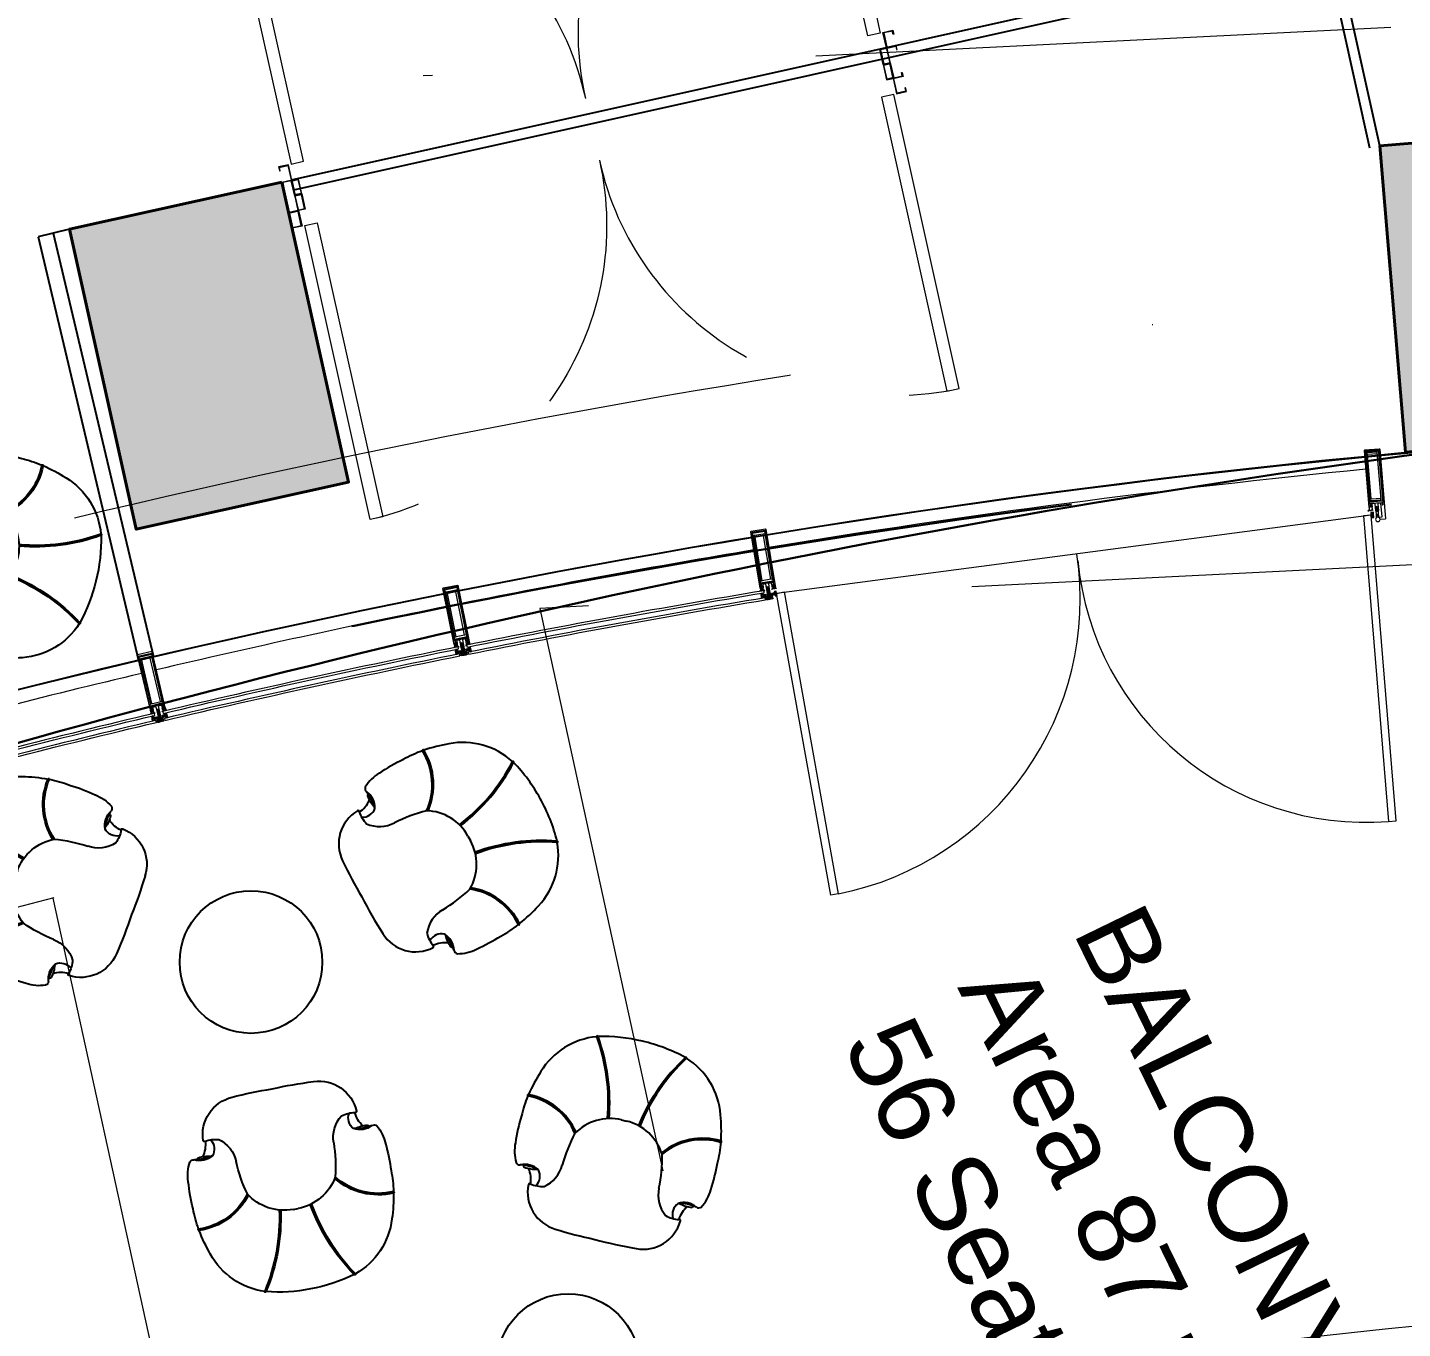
# Model space of a CAD drawing. Header units: millimetres. Extents: x 32582 to 41721, y -247935 to -234947.
# Drawn here: x 38858 to 39395, y -245826 to -245318 of the extents above; entities that cross this region are included whole.
import ezdxf

# ---------------------------------------------------------------- set-up
doc = ezdxf.new("R2010")
doc.units = ezdxf.units.MM
doc.header["$LTSCALE"] = 300
doc.header["$MEASUREMENT"] = 0
for name, pattern in [('DGN Style 2', [4.165224, 2.499135, -1.66609]), ('DGN Style 4', [1.902655, 0.950733, -0.475367, 0.001188, -0.475367]), ('TDME_FASHION_L3$0$DGN Style 2', [4.165224, 2.499135, -1.66609])]:
    doc.linetypes.add(name, pattern=pattern)
for name, color, linetype in [('1', 1, 'Continuous'), ('I-FUR-LOOSE', 2, 'Continuous'), ('I-FURNITURE', 2, 'Continuous'), ('ID-facade', 1, 'Continuous')]:
    doc.layers.add(name, color=color, linetype=linetype)
for name, color, linetype, lineweight in [('A-_ANOTREV3_--', 2, 'Continuous', 30), ('A-_FNSH----_H-', 8, 'Continuous', 0), ('G-GRID_A', 1, 'DGN Style 4', 0), ('MINORTEXT', 1, 'Continuous', 13), ('STRUCTURES', 3, 'DGN Style 2', 0), ('TDME_FASHION_L3$0$A-_DOOR----_E-', 1, 'Continuous', 13), ('TDME_FASHION_L3$0$A-_WALL----_E-', 1, 'Continuous', 30), ('TDME_Fave_Bldg_Envlp_Zone C_L3$0$A-_CLAD----_E-', 1, 'Continuous', 13), ('TDME_Fave_Bldg_Envlp_Zone C_L3$0$A-_CURTAINWALL', 1, 'Continuous', 18), ('TDME_Fave_Bldg_Envlp_Zone C_L3$0$A-_MULLION', 2, 'Continuous', 18), ('TDME_Fave_column_L3$0$A-_CONC----_E-', 3, 'Continuous', 40), ('TDME_Fave_column_L3$0$A-_SLABEDGE_E-', 2, 'Continuous', 13)]:
    doc.layers.add(name, color=color, linetype=linetype, lineweight=lineweight)
doc.layers.add('LEASE LINE', color=7, linetype='DGN Style 4', lineweight=30, true_color=0xf60929)
doc.styles.add('MINORTEXT', font='arial.ttf', dxfattribs={"height": 0.36})
pattern_1 = [(53.5583798532953, (-7346165.434784, -283285292.375552), (-0.01005578150568927, 0.00742504264700464), [])]

# ---------------------------------------------------------------- blocks, each defined once
blk = doc.blocks.new('TDME_Fave_Bldg_Envlp_Zone C_L3$0$A-End_Mullion')
at = {"layer": 'TDME_Fave_Bldg_Envlp_Zone C_L3$0$A-_MULLION'}
for p, q in [((-32180.4, -243410.6), (-32179.9, -243410.1)), ((-32180.4, -243464.4), (-32180.4, -243410.6)), ((-32179.9, -243410.1), (-32169.3, -243410.1)), ((-32169.3, -243410.1), (-32168.1, -243410.7)), ((-32168.1, -243410.7), (-32167.8, -243411.6)), ((-32167.8, -243411.6), (-32167.8, -243438.6)), ((-32171.6, -243472.4), (-32192.8, -243472.4)), ((-32166.4, -243464.4), (-32180.4, -243464.4))]:
    blk.add_line(p, q, dxfattribs=at)
for points in [[(-32142.5, -243421.7), (-32143.7, -243421.7), (-32143.7, -243419), (-32139.3, -243419), (-32139, -243418.8), (-32138.8, -243419), (-32134.3, -243419), (-32134.3, -243421.7), (-32135.5, -243421.7), (-32135.5, -243422.3), (-32134.7, -243423.2), (-32132.8, -243423.1), (-32132.8, -243199.6), (-32133.4, -243198.5), (-32134.3, -243198.1), (-32191.3, -243198.1), (-32192.5, -243198.7), (-32192.8, -243199.6), (-32192.8, -243472.3)], [(-32189.7, -243203.5), (-32135.9, -243203.5), (-32135.9, -243407.8), (-32137.1, -243408.2)], [(-32189.7, -243407.8), (-32189.7, -243203.5)], [(-32188, -243416.1), (-32188, -243409.3), (-32188.5, -243408.2), (-32189.5, -243407.8), (-32189.7, -243407.8)], [(-32187.1, -243417.4), (-32188, -243416.1)], [(-32186.1, -243417.4), (-32187.1, -243417.4)], [(-32185.2, -243409.3), (-32185.2, -243416.1), (-32186.1, -243417.4)], [(-32184.8, -243408.3), (-32185.2, -243409.3)], [(-32183.7, -243407.8), (-32184.8, -243408.3)], [(-32137.1, -243408.2), (-32137.6, -243409.3), (-32137.6, -243416.1), (-32138.5, -243417.4), (-32139.5, -243417.4), (-32140.4, -243416.1), (-32140.4, -243409.3), (-32140.9, -243408.2), (-32141.9, -243407.8), (-32183.7, -243407.8)], [(-32167.8, -243439.1), (-32166, -243439.1), (-32165, -243438.5), (-32164.7, -243437.2), (-32164.8, -243435.4), (-32164.9, -243433.7), (-32164.9, -243433), (-32165.2, -243432.6), (-32164.8, -243432.3), (-32164.8, -243432), (-32164.7, -243430.1), (-32164.7, -243429.6), (-32164.5, -243429.1), (-32163.7, -243427.6), (-32162.8, -243427.1), (-32161.9, -243427.6), (-32161.1, -243429.1), (-32160.9, -243429.6), (-32160.9, -243430.1), (-32160.8, -243432), (-32160.8, -243432.3), (-32160.5, -243432.6), (-32160.8, -243433), (-32160.7, -243433.7), (-32160.8, -243435.4), (-32160.9, -243437.2), (-32160.5, -243438.6), (-32159.6, -243439.1), (-32157.8, -243439.1), (-32157.8, -243453.3), (-32158, -243454.1), (-32159.1, -243456.5), (-32159.1, -243456.8), (-32158.8, -243456.9), (-32158.1, -243456.8), (-32157.9, -243456.9), (-32157.8, -243457.4), (-32157.8, -243462.8), (-32158.8, -243463.8), (-32159.9, -243463.5), (-32160.2, -243462.4), (-32159.4, -243462.4), (-32159.1, -243462.1), (-32159.1, -243459.2), (-32159.4, -243458.5), (-32162.5, -243455.4), (-32162.8, -243455.3), (-32163.2, -243455.4), (-32166.2, -243458.5), (-32166.5, -243459.2), (-32166.5, -243462.1), (-32166.2, -243462.4), (-32165.5, -243462.4), (-32165.7, -243463.5), (-32166.5, -243463.8), (-32167.5, -243463.5), (-32167.8, -243462.8), (-32167.8, -243457.1), (-32167.5, -243456.8), (-32166.8, -243456.9), (-32166.6, -243456.8), (-32166.5, -243456.5), (-32167.6, -243454.1), (-32167.8, -243453.3), (-32167.8, -243439.1)], [(-32165.3, -243424.6), (-32164.8, -243424.3)], [(-32164.8, -243426.1), (-32164.8, -243424.9), (-32165.3, -243424.6)], [(-32165.3, -243426.4), (-32164.8, -243426.1)], [(-32164.8, -243426.7), (-32165.3, -243426.4)], [(-32165.3, -243428.2), (-32164.8, -243427.9)], [(-32164.8, -243429.7), (-32164.8, -243428.5), (-32165.3, -243428.2)], [(-32165.3, -243430), (-32164.8, -243429.7)], [(-32164.8, -243431.5), (-32164.8, -243430.3), (-32165.3, -243430)], [(-32165.3, -243431.8), (-32164.8, -243431.5)], [(-32164.8, -243433.3), (-32164.8, -243432.1), (-32165.3, -243431.8)], [(-32165.3, -243433.6), (-32164.8, -243433.3)], [(-32164.8, -243435.1), (-32164.8, -243433.9), (-32165.3, -243433.6)], [(-32165.3, -243435.4), (-32164.8, -243435.1)], [(-32164.8, -243436.9), (-32164.8, -243435.7), (-32165.3, -243435.4)], [(-32164.8, -243424.3), (-32164.8, -243423.3), (-32163.7, -243421.4), (-32162.8, -243420.8), (-32161.9, -243421.4), (-32160.8, -243423.3), (-32160.8, -243425.2), (-32160.3, -243425.5), (-32160.8, -243425.8), (-32160.8, -243427), (-32160.3, -243427.3)], [(-32164.8, -243427.9), (-32164.8, -243426.7)], [(-32161.5, -243437.2), (-32161.4, -243435.4), (-32161.3, -243433.6), (-32161.4, -243431.8), (-32161.5, -243430.5), (-32161.7, -243429.8), (-32162.4, -243428.6), (-32162.8, -243428.3), (-32163.2, -243428.6), (-32163.9, -243429.8), (-32164.1, -243430.5), (-32164.2, -243431.8), (-32164.3, -243433.6), (-32164.2, -243435.4), (-32164.1, -243437.2), (-32164, -243438.1), (-32162.8, -243439.1), (-32161.6, -243438.1), (-32161.5, -243437.2)], [(-32160.3, -243427.3), (-32160.8, -243427.6), (-32160.8, -243428.8), (-32160.3, -243429.1), (-32160.8, -243429.4), (-32160.8, -243430.6), (-32160.3, -243430.9), (-32160.8, -243431.2), (-32160.8, -243432.4), (-32160.3, -243432.7), (-32160.8, -243433), (-32160.8, -243434.2), (-32160.3, -243434.5), (-32160.8, -243434.8), (-32160.8, -243436), (-32160.3, -243436.3), (-32160.8, -243436.6), (-32160.8, -243437.8), (-32160.3, -243438.1), (-32159.1, -243439.1), (-32158.3, -243439.1)], [(-32157.8, -243411.6), (-32157.2, -243410.5), (-32156.3, -243410.1), (-32145.7, -243410.1), (-32145.2, -243410.6), (-32145.2, -243422.7)], [(-32157.8, -243438.6), (-32157.8, -243411.6)], [(-32134.9, -243423.1), (-32132.9, -243423.1), (-32132.9, -243432.4), (-32132.6, -243433.4), (-32131.8, -243434.2), (-32131.1, -243434.5), (-32130.2, -243434.8), (-32129.4, -243435.1), (-32128.5, -243435.3), (-32127.6, -243435.4), (-32127.4, -243435.7), (-32127.7, -243436), (-32128.7, -243436), (-32129.6, -243435.9), (-32130.5, -243435.8), (-32131.5, -243435.6), (-32132.4, -243435.3), (-32133.2, -243435), (-32134.1, -243434.6), (-32134.9, -243434.1), (-32135.5, -243434), (-32136.3, -243434.3), (-32136.9, -243435), (-32138.4, -243435.9), (-32138.9, -243436), (-32140.2, -243435.8), (-32141.3, -243435), (-32141.6, -243434.7), (-32142.3, -243433.1), (-32143, -243432.8), (-32143.7, -243433.1), (-32146.3, -243435.9), (-32146.7, -243435.9), (-32146.8, -243435.6), (-32145.8, -243433.8), (-32145.6, -243433.3), (-32145.4, -243432.8), (-32145.3, -243432.3), (-32145.3, -243431.8), (-32145.3, -243423.1), (-32143.3, -243423.1), (-32142.8, -243423.3), (-32142.5, -243423.2), (-32142.4, -243423), (-32142.4, -243421.4), (-32142.9, -243421.1), (-32143, -243420.9), (-32142.9, -243420.6), (-32141.6, -243419.5), (-32141.2, -243419.4), (-32140.1, -243420), (-32138.1, -243420), (-32137.1, -243419.4), (-32136.5, -243419.6), (-32135.3, -243420.6), (-32135.2, -243420.9), (-32135.3, -243421.1), (-32135.8, -243421.4), (-32135.8, -243423), (-32135.7, -243423.2), (-32135.5, -243423.3), (-32134.9, -243423.1)], [(-32145.2, -243422.7), (-32144.7, -243423.2), (-32143.4, -243423.2), (-32142.5, -243422.3)], [(-32142.5, -243422.3), (-32142.5, -243421.7)], [(-32167.8, -243438.6), (-32167.3, -243439.1), (-32166.3, -243439.1), (-32165.3, -243438.1), (-32165.3, -243437.2)], [(-32159.3, -243441.1), (-32159.8, -243440.6), (-32160.9, -243440.6), (-32161.4, -243440.5), (-32162.3, -243440), (-32162.8, -243439.8), (-32163.3, -243440), (-32164.2, -243440.5), (-32164.7, -243440.6), (-32165.8, -243440.6), (-32166.3, -243441.1), (-32166.3, -243452), (-32165.4, -243452.6), (-32165.4, -243454.3), (-32165.1, -243454.8), (-32164.6, -243454.7), (-32163.9, -243454), (-32162.6, -243453.6), (-32161.7, -243454), (-32161.1, -243454.7), (-32160.5, -243454.8), (-32160.2, -243454.3), (-32160.2, -243452.6), (-32159.3, -243452), (-32159.3, -243441.1)], [(-32165.3, -243437.2), (-32164.8, -243436.9)], [(-32158.3, -243439.1), (-32157.8, -243438.6)], [(-32138.6, -243446.7), (-32137.9, -243446.7)], [(-32138.6, -243446.7), (-32138.6, -243447.5)], [(-32138.6, -243447.5), (-32137.9, -243447.5)], [(-32138.6, -243459.7), (-32137.9, -243459.7)], [(-32138.6, -243459.7), (-32138.6, -243460.5)], [(-32138.6, -243460.5), (-32137.9, -243460.5)]]:
    blk.add_lwpolyline(points, dxfattribs=at)
for points in [[(-32182.2, -243396.8), (-32182.2, -243210.6, -0.414214), (-32181.2, -243209.6), (-32138.4, -243209.6), (-32138.4, -243204.6), (-32181.2, -243204.6, 0.414214), (-32187.2, -243210.6), (-32187.2, -243396.8, 0.414214), (-32181.2, -243402.8), (-32138.4, -243402.8), (-32138.4, -243397.8), (-32181.2, -243397.8, -0.414214)], [(-32181.2, -243210.6), (-32144.4, -243210.6, -0.414214), (-32138.4, -243216.6), (-32138.4, -243390.8, -0.414214), (-32144.4, -243396.8), (-32181.2, -243396.8), (-32181.2, -243391.8), (-32144.4, -243391.8, 0.414214), (-32143.4, -243390.8), (-32143.4, -243216.6, 0.414214), (-32144.4, -243215.6), (-32181.2, -243215.6)], [(-32148.4, -243443.6), (-32137.9, -243443.6), (-32137.9, -243463.6), (-32148.4, -243463.6, 0.05)]]:
    blk.add_lwpolyline(points, format="xyb", close=True, dxfattribs=at)
blk.add_lwpolyline([(-32137.9, -243463.1, -0.414214), (-32138.1, -243463.3), (-32142.8, -243463.3, -0.362233), (-32143, -243463.2, 0.212538), (-32144.3, -243461.1, -0.260236), (-32144.4, -243461), (-32144.4, -243446.2, -0.260236), (-32144.3, -243446, 0.212538), (-32143, -243444, -0.362233), (-32142.8, -243443.8), (-32138.1, -243443.8, -0.414214), (-32137.9, -243444)], format="xyb", dxfattribs=at)
blk.add_circle((-32162.8, -243472.4), 8.75, dxfattribs=at)
blk = doc.blocks.new('TDME_Fave_Bldg_Envlp_Zone C_L3$0$A-Cen-Mullion')
at = {"layer": 'TDME_Fave_Bldg_Envlp_Zone C_L3$0$A-_MULLION'}
h = blk.add_hatch(dxfattribs=at)
h.set_pattern_fill('DOTS', color=256, scale=10, angle=90, style=0)
h.set_pattern_definition([(90, (-41702.71323, -245354.2657), (-0.625, 0.3125), [0, -0.625])])
edge = h.paths.add_edge_path()
edge.add_arc((-30254.7, -243348.1), 2183.5, 182.9184, 183.05, ccw=False)
edge.add_line((-32435.4, -243459.3), (-32436, -243460))
edge.add_arc((-32443.5, -243451.9), 11, 269.1214, 313.0323, ccw=False)
edge.add_line((-32443.7, -243462.9), (-32447.2, -243462.9))
edge.add_line((-32447.2, -243462.9), (-32450.8, -243462.9))
edge.add_arc((-32450.9, -243451.9), 11, 231.0518, 270.5639, ccw=False)
edge.add_line((-32457.8, -243460.5), (-32459, -243459.3))
edge.add_arc((-21918.8, -244034.2), 10555.9, 176.8779, 176.90508)
edge.add_line((-32459.3, -243464.3), (-32459.7, -243472.1))
edge.add_arc((-32447.4, -243261), 211.4, 266.6553, 273.437)
edge.add_line((-32434.7, -243472.1), (-32435.1, -243464.3))
for p, q in [((-32422.3, -243406.1), (-32472.3, -243403.7)), ((-32472.3, -243406.1), (-32422.3, -243403.7)), ((-32449.2, -243452.2), (-32449.2, -243427.7)), ((-32447.2, -243458), (-32447.2, -243421.2)), ((-32445.2, -243452.2), (-32445.2, -243427.7)), ((-32472.9, -243463.3), (-32477.6, -243463.1)), ((-32471.9, -243443.9), (-32476.5, -243443.6)), ((-32473.8, -243461.8), (-32476.2, -243461.7)), ((-32472.9, -243445.3), (-32475.3, -243445.2)), ((-32471.9, -243446.9), (-32472.6, -243460.3)), ((-32471.1, -243461.1), (-32470.4, -243446.3)), ((-32470.4, -243446.3), (-32471.1, -243461.1)), ((-32471, -243457.7), (-32459, -243458.3)), ((-32470.9, -243456.7), (-32458.9, -243457.3)), ((-32470.6, -243450.7), (-32458.6, -243451.3)), ((-32470.5, -243449.7), (-32458.6, -243450.3)), ((-32461.9, -243452.3), (-32452.2, -243451.9)), ((-32452.2, -243455.3), (-32461.9, -243455.3)), ((-32459.7, -243472.3), (-32459.3, -243464.3)), ((-32459, -243458.3), (-32458.9, -243457.3)), ((-32458.6, -243451.3), (-32458.6, -243450.3)), ((-32449.2, -243452.2), (-32452.8, -243455.3)), ((-32441.6, -243455.3), (-32452.8, -243455.3)), ((-32452.8, -243455.6), (-32452.8, -243455.3)), ((-32441.6, -243455.6), (-32452.8, -243455.6)), ((-32452.2, -243448.1), (-32442.2, -243440.1)), ((-32452.2, -243440.1), (-32442.2, -243448.1)), ((-32452.2, -243460.6), (-32452.2, -243448.6)), ((-32452.2, -243451.9), (-32452.2, -243448.6)), ((-32450.2, -243452.6), (-32452.2, -243455.6)), ((-32450.2, -243452.6), (-32452.2, -243455.6)), ((-32452.2, -243460.6), (-32452.2, -243455.3)), ((-32452.2, -243455.6), (-32442.2, -243455.6)), ((-32442.2, -243455.6), (-32452.2, -243455.6)), ((-32451.7, -243448.1), (-32449.6, -243448.1)), ((-32451.7, -243448.1), (-32449.6, -243448.1)), ((-32449.7, -243461.1), (-32451.7, -243461.1)), ((-32449.7, -243461.1), (-32451.7, -243461.1)), ((-32450.2, -243452.6), (-32450.2, -243448.1)), ((-32450.2, -243452.6), (-32450.2, -243448.1)), ((-32444.2, -243452.6), (-32450.2, -243452.6)), ((-32450.2, -243452.6), (-32444.2, -243452.6)), ((-32450.2, -243459.6), (-32450.2, -243455.6)), ((-32450.2, -243459.6), (-32450.2, -243455.6)), ((-32449.2, -243459.6), (-32450.2, -243459.6)), ((-32449.2, -243459.6), (-32450.2, -243459.6)), ((-32449.7, -243461.1), (-32449.2, -243460.6)), ((-32449.7, -243461.1), (-32449.2, -243460.6)), ((-32445.2, -243452.2), (-32449.2, -243452.2)), ((-32449.2, -243460.6), (-32449.2, -243459.6)), ((-32449.2, -243460.6), (-32449.2, -243459.6)), ((-32449.1, -243447.6), (-32449.1, -243443.6)), ((-32449.1, -243443.6), (-32449.1, -243447.6)), ((-32448.6, -243443.1), (-32445.8, -243443.1)), ((-32445.8, -243443.1), (-32448.6, -243443.1)), ((-32445.3, -243443.6), (-32445.3, -243447.6)), ((-32445.3, -243447.6), (-32445.3, -243443.6)), ((-32445.2, -243452.2), (-32441.6, -243455.3)), ((-32445.2, -243459.6), (-32444.2, -243459.6)), ((-32445.2, -243460.6), (-32445.2, -243459.6)), ((-32445.2, -243459.6), (-32444.2, -243459.6)), ((-32445.2, -243460.6), (-32445.2, -243459.6)), ((-32444.7, -243461.1), (-32445.2, -243460.6)), ((-32444.7, -243461.1), (-32445.2, -243460.6)), ((-32442.7, -243448.1), (-32444.8, -243448.1)), ((-32442.7, -243448.1), (-32444.8, -243448.1)), ((-32444.7, -243461.1), (-32442.7, -243461.1)), ((-32444.7, -243461.1), (-32442.7, -243461.1)), ((-32444.2, -243452.6), (-32444.2, -243448.1)), ((-32444.2, -243452.6), (-32444.2, -243448.1)), ((-32444.2, -243452.6), (-32442.2, -243455.6)), ((-32444.2, -243452.6), (-32442.2, -243455.6)), ((-32444.2, -243459.6), (-32444.2, -243455.6)), ((-32444.2, -243459.6), (-32444.2, -243455.6)), ((-32442.2, -243451.9), (-32442.2, -243448.6)), ((-32442.2, -243460.6), (-32442.2, -243448.6)), ((-32432.6, -243452.3), (-32442.2, -243451.9)), ((-32442.2, -243460.6), (-32442.2, -243455.3)), ((-32442.2, -243455.3), (-32432.6, -243455.3)), ((-32441.6, -243455.6), (-32441.6, -243455.3)), ((-32423.9, -243449.7), (-32435.9, -243450.3)), ((-32435.8, -243451.3), (-32435.9, -243450.3)), ((-32423.8, -243450.7), (-32435.8, -243451.3)), ((-32423.5, -243456.7), (-32435.5, -243457.3)), ((-32435.4, -243458.3), (-32435.5, -243457.3)), ((-32423.5, -243457.7), (-32435.4, -243458.3)), ((-32434.7, -243472.3), (-32435.1, -243464.3)), ((-32423.3, -243461.1), (-32424.1, -243446.3)), ((-32424.1, -243446.3), (-32423.3, -243461.1)), ((-32422.5, -243443.9), (-32417.9, -243443.6)), ((-32422.5, -243446.9), (-32421.8, -243460.3)), ((-32421.5, -243445.3), (-32419.1, -243445.2)), ((-32421.5, -243463.3), (-32416.9, -243463.1)), ((-32420.6, -243461.8), (-32418.2, -243461.7))]:
    blk.add_line(p, q, dxfattribs=at)
for points in [[(-32427, -243421.7), (-32428.2, -243421.7), (-32428.2, -243419), (-32423.7, -243419), (-32423.5, -243418.8), (-32423.2, -243419), (-32418.8, -243419), (-32418.8, -243421.7), (-32420, -243421.7), (-32420, -243422.3), (-32419.1, -243423.2), (-32417.3, -243423.1), (-32417.3, -243199.6), (-32417.8, -243198.5), (-32418.8, -243198.1), (-32475.8, -243198.1), (-32476.9, -243198.7), (-32477.3, -243199.6), (-32477.3, -243423.1)], [(-32474.2, -243407.8), (-32474.2, -243203.5)], [(-32474.2, -243203.5), (-32420.4, -243203.5), (-32420.4, -243407.8), (-32421.6, -243408.2)], [(-32477.3, -243423.1), (-32475.4, -243423.2)], [(-32475.8, -243421.7), (-32475.8, -243419), (-32471.3, -243419)], [(-32475.4, -243423.2), (-32474.6, -243422.3), (-32474.6, -243421.7), (-32475.8, -243421.7)], [(-32472.5, -243416.1), (-32472.5, -243409.3), (-32473, -243408.2), (-32474, -243407.8), (-32474.2, -243407.8)], [(-32471.6, -243417.4), (-32472.5, -243416.1)], [(-32470.6, -243417.4), (-32471.6, -243417.4)], [(-32471.3, -243419), (-32471.1, -243418.8), (-32470.8, -243419), (-32466.4, -243419)], [(-32469.7, -243409.3), (-32469.7, -243416.1), (-32470.6, -243417.4)], [(-32469.3, -243408.3), (-32469.7, -243409.3)], [(-32468.2, -243407.8), (-32469.3, -243408.3)], [(-32421.6, -243408.2), (-32422.1, -243409.3), (-32422.1, -243416.1), (-32423, -243417.4), (-32424, -243417.4), (-32424.9, -243416.1), (-32424.9, -243409.3), (-32425.4, -243408.2), (-32426.4, -243407.8), (-32468.2, -243407.8)], [(-32466.4, -243419), (-32466.4, -243421.7), (-32467.6, -243421.7)], [(-32467.6, -243421.7), (-32467.6, -243422.3), (-32466.7, -243423.2), (-32465.4, -243423.2)], [(-32465.4, -243423.2), (-32464.9, -243422.7), (-32464.9, -243410.6), (-32464.4, -243410.1), (-32453.8, -243410.1), (-32452.6, -243410.7), (-32452.3, -243411.6), (-32452.2, -243440.1)], [(-32449.7, -243425.6), (-32449.2, -243425.3)], [(-32449.2, -243427.1), (-32449.2, -243425.9), (-32449.7, -243425.6)], [(-32449.7, -243427.4), (-32449.2, -243427.1)], [(-32449.2, -243427.7), (-32449.7, -243427.4)], [(-32449.7, -243429.2), (-32449.2, -243428.9)], [(-32449.2, -243430.7), (-32449.2, -243429.5), (-32449.7, -243429.2)], [(-32449.7, -243431), (-32449.2, -243430.7)], [(-32449.2, -243432.5), (-32449.2, -243431.3), (-32449.7, -243431)], [(-32449.7, -243432.8), (-32449.2, -243432.5)], [(-32449.2, -243434.3), (-32449.2, -243433.1), (-32449.7, -243432.8)], [(-32449.7, -243434.6), (-32449.2, -243434.3)], [(-32449.2, -243436.1), (-32449.2, -243434.9), (-32449.7, -243434.6)], [(-32449.2, -243425.3), (-32449.2, -243424.2), (-32448.1, -243422.3), (-32447.2, -243421.8), (-32446.3, -243422.3), (-32445.2, -243424.2), (-32445.2, -243426.2), (-32444.7, -243426.5), (-32445.2, -243426.8), (-32445.2, -243428), (-32444.7, -243428.3)], [(-32449.2, -243428.9), (-32449.2, -243427.7)], [(-32444.7, -243428.3), (-32445.2, -243428.6), (-32445.2, -243429.8), (-32444.7, -243430.1), (-32445.2, -243430.4), (-32445.2, -243431.6), (-32444.7, -243431.9), (-32445.2, -243432.2), (-32445.2, -243433.4), (-32444.7, -243433.7), (-32445.2, -243434), (-32445.2, -243435.2), (-32444.7, -243435.5), (-32445.2, -243435.8), (-32445.2, -243437), (-32444.7, -243437.3), (-32445.2, -243437.6), (-32445.2, -243438.8), (-32444.7, -243439.1), (-32443.6, -243440.1), (-32442.7, -243440.1)], [(-32442.3, -243411.6), (-32441.7, -243410.5), (-32440.8, -243410.1), (-32430.2, -243410.1), (-32429.7, -243410.6), (-32429.7, -243422.7)], [(-32442.2, -243440.2), (-32442.3, -243411.6)], [(-32429.7, -243422.7), (-32429.2, -243423.2), (-32427.9, -243423.2), (-32427, -243422.3)], [(-32427, -243422.3), (-32427, -243421.7)], [(-32477.8, -243463.3), (-32476.7, -243443.4)], [(-32476.2, -243461.7), (-32475.3, -243445.2)], [(-32452.2, -243439.6), (-32451.7, -243440.1), (-32450.7, -243440.1), (-32449.7, -243439.1), (-32449.7, -243438.2)], [(-32449.7, -243436.4), (-32449.2, -243436.1)], [(-32449.2, -243437.9), (-32449.2, -243436.7), (-32449.7, -243436.4)], [(-32449.7, -243438.2), (-32449.2, -243437.9)], [(-32442.7, -243440.1), (-32442.2, -243439.6)], [(-32418.2, -243461.7), (-32419.1, -243445.2)], [(-32416.7, -243463.3), (-32417.7, -243443.4)]]:
    blk.add_lwpolyline(points, dxfattribs=at)
for points in [[(-32422.3, -243215.7), (-32472.3, -243215.7), (-32472.3, -243207.7), (-32422.3, -243207.7)], [(-32470.3, -243395.7), (-32464.3, -243395.7), (-32464.3, -243215.7), (-32470.3, -243215.7)], [(-32424.3, -243395.7), (-32430.3, -243395.7), (-32430.3, -243215.7), (-32424.3, -243215.7)], [(-32422.3, -243403.7), (-32472.3, -243403.7), (-32472.3, -243395.7), (-32422.3, -243395.7)], [(-32422.3, -243406.1), (-32472.3, -243406.1), (-32472.3, -243403.7), (-32422.3, -243403.7)], [(-32452.2, -243448.1), (-32442.2, -243448.1), (-32442.2, -243440.1), (-32452.2, -243440.1)]]:
    blk.add_lwpolyline(points, close=True, dxfattribs=at)
for points in [[(-32477.4, -243430.2, -0.27921), (-32479.7, -243433.9, 0.611383), (-32479.7, -243434.2, 0.285957), (-32475.4, -243432.2, -0.453312), (-32474.6, -243432.3, 0.272612), (-32472, -243434.3, 0.207627), (-32468.9, -243432.7, -0.464111), (-32467.7, -243432.7, 0.250578), (-32460.4, -243435.9, 0.414421), (-32460.6, -243435.5, -0.314614), (-32464.9, -243430.8), (-32464.9, -243423.2), (-32466.9, -243423.2), (-32467.4, -243423.4, -0.493119), (-32467.8, -243423.1), (-32467.8, -243421.5), (-32467, -243421.5), (-32467, -243421.2), (-32468.4, -243419.8), (-32469, -243419.5), (-32473.1, -243419.5), (-32473.8, -243419.8), (-32475.2, -243421.2), (-32475.2, -243421.5), (-32474.4, -243421.5), (-32474.4, -243423.1, -0.493119), (-32474.7, -243423.4), (-32475.3, -243423.2), (-32477.3, -243423.2), (-32477.4, -243430.3)], [(-32417.2, -243430.2, 0.27921), (-32414.9, -243433.9, -0.611383), (-32414.9, -243434.2, -0.285957), (-32419.2, -243432.2, 0.453312), (-32419.9, -243432.3, -0.272612), (-32422.5, -243434.3, -0.207627), (-32425.6, -243432.7, 0.464111), (-32426.8, -243432.7, -0.250578), (-32434.1, -243435.9, -0.414421), (-32433.9, -243435.5, 0.314614), (-32429.7, -243430.8), (-32429.7, -243423.2), (-32427.7, -243423.2), (-32427.1, -243423.4, 0.493119), (-32426.8, -243423.1), (-32426.8, -243421.5), (-32427.6, -243421.5), (-32427.6, -243421.2), (-32426.1, -243419.8), (-32425.5, -243419.5), (-32421.4, -243419.5), (-32420.8, -243419.8), (-32419.4, -243421.2), (-32419.4, -243421.5), (-32420.2, -243421.5), (-32420.2, -243423.1, 0.493119), (-32419.8, -243423.4), (-32419.3, -243423.2), (-32417.3, -243423.2), (-32417.2, -243430.3)]]:
    blk.add_lwpolyline(points, format="xyb", dxfattribs=at)
for points in [[(-32469.6, -243420.5, -0.414214), (-32469.1, -243421), (-32469.1, -243422.6, -0.414214), (-32469.6, -243423.1), (-32472.6, -243423.1, -0.414214), (-32473.1, -243422.6), (-32473.1, -243421, -0.414214), (-32472.6, -243420.5)], [(-32425, -243420.5, 0.414214), (-32425.5, -243421), (-32425.5, -243422.6, 0.414214), (-32425, -243423.1), (-32422, -243423.1, 0.414214), (-32421.5, -243422.6), (-32421.5, -243421, 0.414214), (-32422, -243420.5)]]:
    blk.add_lwpolyline(points, format="xyb", close=True, dxfattribs=at)
at = {"layer": 'TDME_Fave_Bldg_Envlp_Zone C_L3$0$A-_MULLION', "elevation": 0.9}
for points in [[(-32442.2, -243440.1), (-32444, -243440.1), (-32445, -243439.5), (-32445.3, -243438.2), (-32445.2, -243436.4), (-32445.2, -243434.7), (-32445.2, -243433.9), (-32444.9, -243433.6), (-32445.2, -243433.3), (-32445.2, -243432.9), (-32445.3, -243431.1), (-32445.3, -243430.6), (-32445.5, -243430), (-32446.4, -243428.6), (-32447.2, -243428.1), (-32448.1, -243428.6), (-32448.9, -243430), (-32449.1, -243430.6), (-32449.2, -243431.1), (-32449.2, -243432.9), (-32449.3, -243433.3), (-32449.6, -243433.6), (-32449.3, -243433.9), (-32449.3, -243434.7), (-32449.2, -243436.4), (-32449.2, -243438.2), (-32449.5, -243439.6), (-32450.5, -243440.1), (-32452.2, -243440.1), (-32452.2, -243450.2), (-32452, -243451.1), (-32450.9, -243453.4), (-32451, -243453.7), (-32451.2, -243453.9), (-32451.9, -243453.8), (-32452.1, -243453.9), (-32452.2, -243454.4), (-32452.2, -243459.8), (-32451.2, -243460.8), (-32450.2, -243460.5), (-32449.9, -243459.4), (-32450.6, -243459.4), (-32450.9, -243459.1), (-32450.9, -243456.2), (-32450.6, -243455.4), (-32447.6, -243452.4), (-32447.2, -243452.2), (-32446.9, -243452.4), (-32443.8, -243455.4), (-32443.5, -243456.2), (-32443.5, -243459.1), (-32443.8, -243459.4), (-32444.6, -243459.4), (-32444.3, -243460.5), (-32443.6, -243460.8), (-32442.5, -243460.5), (-32442.2, -243459.8), (-32442.2, -243454.1), (-32442.5, -243453.8), (-32443.2, -243453.9), (-32443.5, -243453.7), (-32443.5, -243453.4), (-32442.4, -243451.1), (-32442.2, -243450.2), (-32442.2, -243440.1)], [(-32450.7, -243442.1), (-32450.2, -243441.6), (-32449.1, -243441.6), (-32448.6, -243441.5), (-32447.7, -243440.9), (-32447.2, -243440.8), (-32446.7, -243440.9), (-32445.8, -243441.5), (-32445.3, -243441.6), (-32444.2, -243441.6), (-32443.7, -243442.1), (-32443.7, -243449), (-32444.6, -243449.6), (-32444.6, -243451.3), (-32444.9, -243451.8), (-32445.5, -243451.7), (-32446.2, -243451), (-32447.4, -243450.5), (-32448.3, -243451), (-32449, -243451.7), (-32449.5, -243451.8), (-32449.8, -243451.3), (-32449.8, -243449.6), (-32450.7, -243449), (-32450.7, -243442.1)]]:
    blk.add_lwpolyline(points, dxfattribs=at)
blk.add_lwpolyline([(-32448.5, -243438.2), (-32448.6, -243436.4), (-32448.7, -243434.6), (-32448.6, -243432.8), (-32448.5, -243431.4), (-32448.3, -243430.8), (-32447.6, -243429.6), (-32447.2, -243429.3), (-32446.8, -243429.6), (-32446.1, -243430.8), (-32445.9, -243431.4), (-32445.8, -243432.8), (-32445.8, -243434.6), (-32445.8, -243436.4), (-32445.9, -243438.2), (-32446, -243439.1), (-32447.2, -243440.1), (-32448.4, -243439.1)], close=True, dxfattribs=at)
at = {"layer": 'TDME_Fave_Bldg_Envlp_Zone C_L3$0$A-_MULLION'}
for points, elevation in [([(-32435.1, -243464.3, -0.000574), (-32435.4, -243459.3), (-32436, -243460, -0.193977), (-32443.7, -243462.9), (-32447.2, -243462.9), (-32450.8, -243462.9, -0.174133), (-32457.8, -243460.5), (-32459, -243459.3, 0.000119), (-32459.3, -243464.3), (-32459.7, -243472.1, 0.029599), (-32434.7, -243472.1)], 0), ([(-32448, -243458.1), (-32448, -243460.1, 0.414214), (-32447.2, -243460.9, 0.414214), (-32446.5, -243460.1), (-32446.5, -243458.1), (-32446.5, -243458.1, 0.414214), (-32447.2, -243457.4, 0.414214)], 2.7)]:
    blk.add_lwpolyline(points, format="xyb", close=True, dxfattribs=dict(at, elevation=elevation))
at = {"layer": 'TDME_Fave_Bldg_Envlp_Zone C_L3$0$A-_MULLION', "elevation": 2.7}
for points in [[(-32447.2, -243455.9, 0.311483), (-32448.6, -243456.8), (-32449.6, -243459), (-32449.2, -243458.9), (-32449.2, -243460.9), (-32450.7, -243460.9), (-32450.7, -243460.9, -0.195137), (-32459, -243459.1), (-32459, -243459.1, 0.559545), (-32459.2, -243459.1), (-32459.2, -243459.1, 0.221324), (-32450.7, -243462.9), (-32450.7, -243462.9), (-32447.2, -243462.9)], [(-32447.2, -243462.9), (-32443.7, -243462.9, 0.221324), (-32435.3, -243459.1, 0.559545), (-32435.4, -243459.1, -0.195137), (-32443.7, -243460.9), (-32445.3, -243460.9), (-32445.3, -243458.9), (-32444.8, -243459), (-32445.8, -243456.8, 0.311483), (-32447.2, -243455.9)]]:
    blk.add_lwpolyline(points, format="xyb", dxfattribs=at)
at = {"layer": 'TDME_Fave_Bldg_Envlp_Zone C_L3$0$A-_MULLION'}
for centre in [(-32471.1, -243427.5), (-32423.5, -243427.5)]:
    blk.add_circle(centre, 2.75, dxfattribs=at)
for centre, radius, start, end in [((-32444.4, -243427.7), 4.79, 126.104, 180), ((-32450, -243427.7), 4.79, 0, 53.896), ((-32477.5, -243462.9), 0.2, 177.0059, 267.0059), ((-32476.5, -243443.8), 0.2, 87.0059, 177.0059), ((-32469.8, -243463.9), 4.5, 128.4627, 152.3815), ((-32468.7, -243443.6), 4.5, 201.6303, 225.5491), ((-32472.9, -243463.1), 0.2, 267.0059, 346.6542), ((-32469.8, -243463.9), 3, 118.6583, 166.6542), ((-32471.9, -243444.1), 0.2, 7.3576, 87.0059), ((-32468.7, -243443.6), 3, 187.3576, 235.3535), ((-32471.3, -243461.1), 0.2, 298.6583, 357.0059), ((-32470.6, -243446.3), 0.2, 357.0059, 55.3535), ((-32463.9, -243453.8), 2.5, 36.8699, 323.1301), ((-32442, -243462.2), 17.4, 167.0737, 186.9381), ((-32451.7, -243448.6), 0.5, 90, 180), ((-32451.7, -243448.6), 0.5, 90, 180), ((-32451.7, -243460.6), 0.5, 180, 270), ((-32451.7, -243460.6), 0.5, 180, 270), ((-32449.6, -243447.6), 0.5, 270, 360), ((-32449.6, -243447.6), 0.5, 270, 0), ((-32448.6, -243443.6), 0.5, 90, 180), ((-32448.6, -243443.6), 0.5, 90, 180), ((-32445.8, -243443.6), 0.5, 360, 90), ((-32445.8, -243443.6), 0.5, 0, 90), ((-32444.8, -243447.6), 0.5, 180, 270), ((-32444.8, -243447.6), 0.5, 180, 270), ((-32442.7, -243448.6), 0.5, 360, 90), ((-32442.7, -243448.6), 0.5, 0, 90), ((-32442.7, -243460.6), 0.5, 270, 360), ((-32442.7, -243460.6), 0.5, 270, 0), ((-32452.4, -243462.2), 17.4, 353.0619, 12.9263), ((-32430.6, -243453.8), 2.5, 216.8699, 143.1301), ((-32423.9, -243446.3), 0.2, 124.6465, 182.9941), ((-32425.7, -243443.6), 3, 304.6465, 352.6424), ((-32423.1, -243461.1), 0.2, 182.9941, 241.3417), ((-32424.6, -243463.9), 3, 13.3458, 61.3417), ((-32422.5, -243444.1), 0.2, 92.9941, 172.6424), ((-32425.7, -243443.6), 4.5, 314.4509, 338.3697), ((-32424.6, -243463.9), 4.5, 27.6185, 51.5373), ((-32421.5, -243463.1), 0.2, 193.3458, 272.9941), ((-32417.9, -243443.8), 0.2, 2.9941, 92.9941), ((-32416.9, -243462.9), 0.2, 272.9941, 2.9941)]:
    blk.add_arc(centre, radius, start, end, dxfattribs=at)
for points in [[(-32444.7, -243426.6), (-32445.8, -243426.9), (-32448.7, -243427.3), (-32449.9, -243427.6)], [(-32444.5, -243428.5), (-32445.6, -243428.8), (-32448.7, -243429.1), (-32449.9, -243429.4)], [(-32444.5, -243430.3), (-32445.6, -243430.6), (-32448.7, -243430.9), (-32449.9, -243431.2)], [(-32444.5, -243432.2), (-32445.6, -243432.4), (-32448.7, -243432.7), (-32449.9, -243433.1)], [(-32444.5, -243434), (-32445.6, -243434.2), (-32448.7, -243434.6), (-32449.9, -243434.9)], [(-32444.5, -243435.8), (-32445.6, -243436), (-32448.7, -243436.4), (-32449.9, -243436.7)], [(-32444.5, -243437.6), (-32445.6, -243437.8), (-32448.7, -243438.2), (-32449.9, -243438.5)], [(-32444.5, -243439.4), (-32445.6, -243439.6), (-32448.7, -243440), (-32449.9, -243440.3)], [(-32444.5, -243441.2), (-32445.6, -243441.5), (-32448.7, -243441.8), (-32449.9, -243442.1)], [(-32444.5, -243443), (-32445.6, -243443.3), (-32448.7, -243443.6), (-32449.9, -243443.9)], [(-32444.5, -243444.9), (-32445.6, -243445.1), (-32448.7, -243445.4), (-32449.9, -243445.8)], [(-32444.5, -243446.7), (-32445.6, -243446.9), (-32448.7, -243447.3), (-32449.9, -243447.6)], [(-32444.5, -243448.5), (-32445.6, -243448.7), (-32448.7, -243449.1), (-32449.9, -243449.4)], [(-32444.5, -243450.3), (-32445.6, -243450.5), (-32448.7, -243450.9), (-32449.9, -243451.2)]]:
    blk.add_spline(points, degree=3, dxfattribs=at)
for points in [[(-32449.2, -243427.8), (-32449.4, -243427.8), (-32449.7, -243427.7), (-32449.9, -243427.6)], [(-32449.2, -243429.7), (-32449.4, -243429.6), (-32449.7, -243429.5), (-32449.9, -243429.4)], [(-32449.2, -243431.5), (-32449.4, -243431.4), (-32449.7, -243431.3), (-32449.9, -243431.2)], [(-32449.2, -243433.3), (-32449.4, -243433.2), (-32449.7, -243433.1), (-32449.9, -243433.1)], [(-32449.2, -243435.1), (-32449.4, -243435), (-32449.7, -243435), (-32449.9, -243434.9)], [(-32449, -243426.3), (-32449.2, -243426.3), (-32449.4, -243426.2), (-32449.6, -243426.2)], [(-32445.3, -243425.5), (-32445.5, -243425.4), (-32445.7, -243425.4), (-32445.9, -243425.3)], [(-32444.7, -243426.6), (-32444.9, -243426.6), (-32445.2, -243426.5), (-32445.4, -243426.5)], [(-32444.5, -243428.5), (-32444.7, -243428.5), (-32445, -243428.4), (-32445.2, -243428.4)], [(-32444.5, -243430.3), (-32444.7, -243430.3), (-32445, -243430.2), (-32445.2, -243430.2)], [(-32444.5, -243432.2), (-32444.7, -243432.1), (-32445, -243432), (-32445.2, -243432)], [(-32444.5, -243434), (-32444.7, -243433.9), (-32445, -243433.8), (-32445.2, -243433.8)], [(-32444.5, -243435.8), (-32444.7, -243435.7), (-32445, -243435.7), (-32445.2, -243435.6)], [(-32449.2, -243436.9), (-32449.4, -243436.8), (-32449.7, -243436.8), (-32449.9, -243436.7)], [(-32449.2, -243438.7), (-32449.4, -243438.7), (-32449.7, -243438.6), (-32449.9, -243438.5)], [(-32449.2, -243440.5), (-32449.4, -243440.5), (-32449.7, -243440.4), (-32449.9, -243440.3)], [(-32449.2, -243442.4), (-32449.4, -243442.3), (-32449.7, -243442.2), (-32449.9, -243442.1)], [(-32449.2, -243444.2), (-32449.4, -243444.1), (-32449.7, -243444), (-32449.9, -243443.9)], [(-32449.2, -243446), (-32449.4, -243445.9), (-32449.7, -243445.8), (-32449.9, -243445.8)], [(-32449.2, -243447.8), (-32449.4, -243447.7), (-32449.7, -243447.7), (-32449.9, -243447.6)], [(-32449.2, -243449.6), (-32449.4, -243449.5), (-32449.7, -243449.5), (-32449.9, -243449.4)], [(-32449.2, -243451.4), (-32449.4, -243451.4), (-32449.7, -243451.3), (-32449.9, -243451.2)], [(-32444.5, -243437.6), (-32444.7, -243437.5), (-32445, -243437.5), (-32445.2, -243437.4)], [(-32444.5, -243439.4), (-32444.7, -243439.4), (-32445, -243439.3), (-32445.2, -243439.2)], [(-32444.5, -243441.2), (-32444.7, -243441.2), (-32445, -243441.1), (-32445.2, -243441.1)], [(-32444.5, -243443), (-32444.7, -243443), (-32445, -243442.9), (-32445.2, -243442.9)], [(-32444.5, -243444.9), (-32444.7, -243444.8), (-32445, -243444.7), (-32445.2, -243444.7)], [(-32444.5, -243446.7), (-32444.7, -243446.6), (-32445, -243446.5), (-32445.2, -243446.5)], [(-32444.5, -243448.5), (-32444.7, -243448.4), (-32445, -243448.4), (-32445.2, -243448.3)], [(-32444.5, -243450.3), (-32444.7, -243450.2), (-32445, -243450.2), (-32445.2, -243450.1)], [(-32444.5, -243452.1), (-32444.7, -243452.1), (-32445, -243452), (-32445.2, -243451.9)], [(-32444.5, -243452.1), (-32444.7, -243452.2), (-32445, -243452.2), (-32445.2, -243452.3)]]:
    blk.add_open_spline(points, degree=3, dxfattribs=at)
blk.add_open_spline([(-32445.3, -243425.5), (-32445.3, -243425.5), (-32446.3, -243425.7), (-32447.8, -243425.6), (-32449.2, -243426), (-32449.6, -243426.2)], degree=3, knots=[1.120381, 1.120381, 1.120381, 1.120381, 1.149335, 4.287911, 5.517478, 5.517478, 5.517478, 5.517478], dxfattribs=at)
blk = doc.blocks.new('TDME_Fave_Bldg_Envlp_Zone C_L3$0$A-curtainwall-L1-1')
at = {"layer": 'TDME_Fave_Bldg_Envlp_Zone C_L3$0$A-_CURTAINWALL'}
blk.add_line((1158.8, -19.6, 0), (-1183.4, 23.7, 0.1), dxfattribs=at)
at = {"layer": 'TDME_Fave_Bldg_Envlp_Zone C_L3$0$A-_CURTAINWALL', "elevation": 0}
for points in [[(-2465.5, 164.8, 0.008112), (-3623.2, 88.6)], [(-1246.1, 204.4, 0.008111), (-2405.6, 167.7)], [(1165.9, 160.3, 0.01645), (-1186.1, 205.3)], [(-3683, 83.6, 0.008112), (-4837.5, -32.1)]]:
    blk.add_lwpolyline(points, format="xyb", dxfattribs=at)
for points in [[(-2444.3, -5.9), (-2444.7, 2.1, 0.008291), (-3622.6, -75.5), (-3621.9, -83.4, -0.008291)], [(-1230.6, 33.1), (-1230.7, 41.1, 0.008291), (-2410.6, 3.8), (-2410.2, -4.2, -0.008291)], [(-1230.2, 5.1), (-1230.3, 13.1, 0.008291), (-2409.2, -24.2), (-2408.8, -32.2, -0.008291)], [(-2442.9, -33.8), (-2443.3, -25.8, 0.008291), (-3620.3, -103.4), (-3619.6, -111.3, -0.008291)], [(-3655.8, -86.2), (-3656.5, -78.3, 0.008291), (-4831.1, -196), (-4830.1, -203.9, -0.008291)], [(-3653.5, -114.2), (-3654.2, -106.2, 0.008291), (-4827.8, -223.8), (-4826.9, -231.7, -0.008291)]]:
    blk.add_lwpolyline(points, format="xyb", close=True, dxfattribs=at)
at = {"layer": 'TDME_Fave_Bldg_Envlp_Zone C_L3$0$A-_CURTAINWALL', "extrusion": (8.70623e-09, -2.32906e-08, 1), "elevation": 0.1}
blk.add_lwpolyline([(-1119.2, -1172.9), (-1149.2, -1173.8), (-1183.4, 23.7), (-1153.4, 24.6)], close=True, dxfattribs=at)
at = {"layer": 'TDME_Fave_Bldg_Envlp_Zone C_L3$0$A-_CURTAINWALL', "extrusion": (-9.60937e-09, -2.29328e-08, 1), "elevation": 0}
blk.add_lwpolyline([(1047.9, -1212.8), (1077.8, -1214.8), (1158.8, -19.6), (1128.9, -17.5)], close=True, dxfattribs=at)
at = {"layer": 'TDME_Fave_Bldg_Envlp_Zone C_L3$0$A-_CURTAINWALL', "color": 1, "linetype": 'Continuous', "lineweight": 18, "extrusion": (-0.000104733, -3.01948e-06, 1)}
blk.add_arc((-1175.4, 1.1), 1175.4, 272.7397, 359.9459, dxfattribs=at)
at = {"layer": 'TDME_Fave_Bldg_Envlp_Zone C_L3$0$A-_CURTAINWALL', "color": 1, "linetype": 'Continuous', "lineweight": 18, "extrusion": (0.000104535, -7.10827e-06, 1)}
blk.add_arc((1128.5, -85.1, 0), 1130.6, 176.9582, 265.9121, dxfattribs=at)
at = {"layer": 'TDME_Fave_Bldg_Envlp_Zone C_L3$0$A-_MULLION', "xscale": -1}
for name, p, rotation in [('TDME_Fave_Bldg_Envlp_Zone C_L3$0$A-Cen-Mullion', (-37257.9, 242970.1, -0.5), 0.8474656187872398), ('TDME_Fave_Bldg_Envlp_Zone C_L3$0$A-Cen-Mullion', (-46738.1, 241560.7, -0.5), 2.802432790655925), ('TDME_Fave_Bldg_Envlp_Zone C_L3$0$A-End_Mullion', (-14443.1, 245049.9, 0.1), 356.1226796993363)]:
    blk.add_blockref(name, p, dxfattribs=dict(at, rotation=rotation))
at = {"layer": 'TDME_Fave_Bldg_Envlp_Zone C_L3$0$A-_MULLION', "rotation": 4.733861902148099}
blk.add_blockref('TDME_Fave_Bldg_Envlp_Zone C_L3$0$A-Cen-Mullion', (8606.8, 245205.8, -0.5), dxfattribs=at)
blk = doc.blocks.new('TDME_Fave_Bldg_Envlp_Zone C_L3$0$TDME_Fave_Bldg_Envlp_Zone C_L2')
at = {"layer": 'TDME_Fave_Bldg_Envlp_Zone C_L3$0$A-_CURTAINWALL'}
blk.add_blockref('TDME_Fave_Bldg_Envlp_Zone C_L3$0$A-curtainwall-L1-1', (494243420.6, 2787889701, 0), dxfattribs=at)
blk = doc.blocks.new('TDME_FASHION_L3$0$Doors_MR')
at = {"layer": 'TDME_FASHION_L3$0$A-_DOOR----_E-', "extrusion": (-3.1999e-12, -2.0425e-12, -1)}
for p, q in [((0, 0), (30, 0)), ((0, -12), (0, 0)), ((0, 0), (0, 0)), ((30, 0), (30, -47)), ((1860, 0), (1830, 0)), ((1830, 0), (1830, -47)), ((1860, -12), (1860, 0)), ((1860, 0), (1860, 0)), ((2, -12), (0, -12)), ((28, -2), (1.9, -2)), ((1.9, -2), (2, -2)), ((2, -2), (2, -12)), ((28, -49), (28, -2)), ((1832, -49), (1832, -2)), ((1832, -2), (1858.1, -2)), ((1858.1, -2), (1858, -2)), ((1858, -2), (1858, -12)), ((1858, -12), (1860, -12)), ((48, -49), (28, -49)), ((30, -47), (50, -47)), ((48, -91), (48, -49)), ((50, -47), (50, -93)), ((1830, -47), (1810, -47)), ((1810, -47), (1810, -93)), ((1812, -91), (1812, -49)), ((1812, -49), (1832, -49)), ((28, -138), (28, -91)), ((28, -91), (48, -91)), ((50, -93), (30, -93)), ((30, -93), (30, -140)), ((1810, -93), (1830, -93)), ((1832, -91), (1812, -91)), ((1830, -93), (1830, -140)), ((1832, -138), (1832, -91)), ((0, -140), (0, -128)), ((0, -128), (2, -128)), ((30, -140), (0, -140)), ((2, -138), (1.9, -138)), ((1.9, -138), (28, -138)), ((2, -128), (2, -138)), ((1830, -140), (1860, -140)), ((1858.1, -138), (1832, -138)), ((1860, -128), (1858, -128)), ((1858, -128), (1858, -138)), ((1858, -138), (1858.1, -138)), ((1860, -140), (1860, -128))]:
    blk.add_line(p, q, dxfattribs=at)
at = {"layer": 'TDME_FASHION_L3$0$A-_DOOR----_E-'}
for p, q in [((38, -1030, 0), (37.9, -140, 0)), ((37.9, -140, 0), (75.9, -140, 0)), ((75.9, -140, 0), (76, -1030, 0)), ((1784.1, -140, 0), (1784, -1030, 0)), ((1822.1, -140, 0), (1784.1, -140, 0)), ((1822, -1030, 0), (1822.1, -140, 0)), ((76, -1030, 0), (38, -1030, 0)), ((1784, -1030, 0), (1822, -1030, 0))]:
    blk.add_line(p, q, dxfattribs=at)
at = {"layer": 'TDME_FASHION_L3$0$A-_DOOR----_E-', "linetype": 'TDME_FASHION_L3$0$DGN Style 2', "extrusion": (3.19986e-12, -2.04249e-12, -1)}
blk.add_ellipse((28, -138), major_axis=(885.8, -172.2, 0), ratio=0.988071, start_param=6.091196, end_param=7.653103, dxfattribs=at)
at = {"layer": 'TDME_FASHION_L3$0$A-_DOOR----_E-', "linetype": 'TDME_FASHION_L3$0$DGN Style 2'}
blk.add_ellipse((1832, -138), major_axis=(-885.8, -172.2, 0), ratio=0.988071, start_param=6.091196, end_param=7.653103, dxfattribs=at)
blk = doc.blocks.new('A$C5ED46BB0')
at = {"layer": '1', "color": 1, "linetype": 'Continuous'}
blk.add_line((384.7, 478.6), (405.1, 478.6), dxfattribs=at)
for centre, radius, start, end in [((308, 499.5), 288.2, 108.8763, 162.0642), ((217.1, 773), 2.48, 18.0805, 198.0805), ((-417.1, 356.2), 756.5, 8.7131, 33.3623), ((386.6, 171.3), 625.2, 89.4471, 105.5082), ((-411.1, 355.8), 756.5, 8.8693, 33.5381), ((398.9, 135.5), 661, 74.9203, 90.5394), ((1201.4, 355.8), 756.5, 146.4619, 171.1307), ((1207.4, 356.2), 756.5, 146.6377, 171.2869), ((573.2, 773), 2.48, 341.9195, 161.9195), ((482.3, 499.5), 288.2, 17.9358, 71.1237), ((685.8, 366.8), 688.5, 161.2407, 169.7107), ((104.6, 366.8), 688.5, 10.2893, 18.7593), ((515.1, 404.4), 514, 171.073, 180.2097), ((8.5, 486.9), 2.94, 94.8808, 246.6293), ((20.6, 234.1), 250.4, 37.1232, 93.0313), ((20.6, 234.1), 256, 37.6057, 92.7598), ((769.7, 234.1), 256, 87.2402, 142.3943), ((769.7, 234.1), 250.4, 86.9687, 142.8768), ((781.8, 486.9), 2.94, 293.3707, 85.1192), ((275.2, 404.4), 514, 359.7903, 8.927), ((384.7, 287.2), 191.5, 89.9961, 149.1802), ((405.6, 287.2), 191.5, 30.8198, 90.1724), ((774.4, 360.3), 774.4, 176.8722, 184.848), ((761.4, 239.2), 560.5, 164.8936, 178.5751), ((28.9, 239.2), 560.5, 1.4249, 15.1064), ((15.9, 360.3), 774.4, 355.152, 3.1278), ((164.2, 299.1), 161.5, 181.522, 209.0181), ((626.1, 299.1), 161.5, 330.9819, 358.478), ((36.2, 231.3), 16.9, 218.5374, 288.0734), ((76, 147.2), 76.4, 59.657, 116.9347), ((73.3, 46.3), 172.2, 76.5442, 100.334), ((60.4, 216.7), 6.26, 173.01, 252.1016), ((75.3, 255.7), 125.8, 307.0922, 358.8246), ((715.1, 255.7), 125.8, 181.1754, 232.9078), ((714.3, 147.2), 76.4, 63.0653, 120.343), ((717.1, 46.3), 172.2, 79.666, 103.4558), ((729.9, 216.7), 6.26, 287.8984, 6.99), ((754.1, 231.3), 16.9, 251.9266, 321.4626), ((75.2, 323.7), 114.2, 261.5782, 287.3553), ((-3.5, 147.1), 101.1, 2.9036, 38.1422), ((75.3, 178.5), 52.4, 329.2086, 41.3304), ((715.1, 178.5), 52.4, 138.6696, 210.7914), ((715.1, 323.7), 114.2, 252.6447, 278.4218), ((793.9, 147.1), 101.1, 141.8578, 177.0964), ((93.9, 149.4), 3.95, 48.5563, 185.8455), ((240.2, 153.5), 150.2, 181.727, 267.2743), ((116.7, 282.9), 132.1, 261.2205, 285.123), ((550.2, 153.5), 150.2, 272.7257, 358.273), ((673.6, 282.9), 132.1, 254.877, 278.7795), ((696.4, 149.4), 3.95, 354.1545, 131.4437), ((342.3, 1741), 1741, 266.4015, 271.6577), ((444.6, 1851.7), 1851.7, 268.3926, 273.4893)]:
    blk.add_arc(centre, radius, start, end, dxfattribs=at)

msp = doc.modelspace()

# ---------------------------------------------------------------- hatches: boundary and pattern name
at = {"layer": 'A-_FNSH----_H-'}
h = msp.add_hatch(dxfattribs=at)
h.set_pattern_fill('ANSI31', color=254, scale=0.1, angle=8.5584)
h.set_pattern_definition(pattern_1)
h.paths.add_polyline_path([(39386.57, -245363.96), (39396.62, -245483.53), (39456.41, -245478.51), (39446.36, -245358.93)])
h = msp.add_hatch(dxfattribs=at)
h.set_pattern_fill('ANSI31', color=254, scale=0.1, angle=8.5584)
h.set_pattern_definition(pattern_1)
h.paths.add_polyline_path([(38957.64, -245378.07), (38874.67, -245396.52), (38900.72, -245513.66), (38983.7, -245495.21)])

# ---------------------------------------------------------------- linework, layer by layer
at = {"layer": 'A-_ANOTREV3_--'}
msp.add_lwpolyline([(39472.24, -246022.8), (39426.23, -245481.05, 0.080701), (38189.46, -245848.39), (38412.31, -246312.64, -0.090488), (39472.24, -246022.8)], format="xyb", close=True, dxfattribs=at)
at = {"layer": 'G-GRID_A'}
for radius, start, end in [(3641, 72.09645, 122.49066), (3241, 61.86938, 122.23953)]:
    msp.add_arc((39728.58, -249049.26), radius, start, end, dxfattribs=at)
at = {"layer": 'I-FUR-LOOSE'}
for centre in [(38945.56, -245682.7), (39069.44, -245840.11)]:
    msp.add_circle(centre, 27.85, dxfattribs=at)
at = {"layer": 'I-FURNITURE'}
for p, q in [((38874.67, -245396.52), (38862.39, -245399.43, -0.06)), ((38862.39, -245399.43, -0.06), (38901.57, -245564.9, -0.06)), ((38868.23, -245398.05, -0.06), (38907.41, -245563.53, -0.06))]:
    msp.add_line(p, q, dxfattribs=at)
at = {"layer": 'I-FURNITURE', "color": 1, "elevation": -0.01}
msp.add_lwpolyline([(39738.7, -244854.79), (39966.64, -245323.46), (39833.65, -245388.25), (39830.77, -245469.72, 0.115658), (38210.58, -245803.42), (38147.06, -245664.84), (38333.34, -245575.42), (38132.61, -245157.26), (38071.24, -245186.41), (37710.63, -244432.52), (37554.16, -244507.63), (37463.97, -244319.75), (37523.77, -244273.97), (37473.79, -244208.84, -0.077981), (39208.31, -243307.89), (39417.66, -243737.75), (39240.01, -243824.26), (39374.46, -244106.38), (39300.4, -244142.4), (39433.81, -244416.68), (39508, -244380.59), (39664.31, -244701.93)], format="xyb", dxfattribs=at)
at = {"layer": 'ID-facade', "elevation": 0}
for points in [[(39386.57, -245363.96), (39369.34, -245286.5), (38961.25, -245377.27)], [(39382.66, -245364.83), (39366.3, -245291.27), (38962.12, -245381.17)]]:
    msp.add_lwpolyline(points, dxfattribs=at)
at = {"layer": 'LEASE LINE'}
msp.add_lwpolyline([(39835.59, -245474.92), (39837.73, -245414.39), (40693.11, -244997.59, 0.028624), (41205.06, -245579.83), (41051.18, -245721.46, 0.063438), (40172.73, -245495.91), (40104.06, -246036.06, 0.143824), (38412.31, -246312.64), (38176.77, -245821.96, -0.117062), (39835.59, -245474.92)], format="xyb", close=True, dxfattribs=at)
at = {"layer": 'STRUCTURES', "color": 3, "ltscale": 0.3}
for p, q in [((39390.84, -245317.69), (39012.77, -245336.61)), ((39451.85, -245524.9), (39058.34, -245544.59)), ((39058.34, -245544.59), (39172.19, -246064.21)), ((38868.15, -245657.73), (38967.19, -246109.79))]:
    msp.add_line(p, q, dxfattribs=at)
msp.add_arc((39728.44, -249049.33), 3499, 104.22615, 113.94667, dxfattribs=at)
at = {"layer": 'TDME_Fave_column_L3$0$A-_CONC----_E-'}
for points in [[(39386.57, -245363.96), (39396.62, -245483.53), (39456.41, -245478.51), (39446.36, -245358.93)], [(38957.64, -245378.07), (38874.67, -245396.52), (38900.72, -245513.66), (38983.7, -245495.21)]]:
    msp.add_lwpolyline(points, close=True, dxfattribs=at)
at = {"layer": 'TDME_Fave_column_L3$0$A-_SLABEDGE_E-'}
msp.add_arc((39728.58, -249049.26), 3581, 88.36469, 120.19532, dxfattribs=at)

# ---------------------------------------------------------------- block references
at = {"layer": 'I-FURNITURE', "yscale": 0.1, "zscale": 0.1}
for p, xscale, rotation in [((38798.31, -245553.23), -0.09999999999999996, 256.344202226989), ((38969.79, -245622.96), 0.1, 298.9341857712046), ((38912.52, -245627.34), -0.1, 69.81429156383321), ((39041.71, -245781.91), 0.1, 346.4877782631288), ((38915.21, -245739.58), -0.1, 190.9102969012827)]:
    msp.add_blockref('A$C5ED46BB0', p, dxfattribs=dict(at, xscale=xscale, rotation=rotation))
at = {"layer": 'TDME_FASHION_L3$0$A-_WALL----_E-', "yscale": 0.1321754532759309, "zscale": 0.1321754532759309}
for p, xscale, rotation in [((39200.32, -245336.82), 0.1321754532759309, 192.5396896368885), ((39197.62, -245324.69), -0.1321754532759309, 12.53969320035653)]:
    msp.add_blockref('TDME_FASHION_L3$0$Doors_MR', p, dxfattribs=dict(at, xscale=xscale, rotation=rotation))
at = {"layer": 'TDME_Fave_Bldg_Envlp_Zone C_L3$0$A-_CLAD----_E-', "xscale": 0.1, "yscale": 0.1, "zscale": 0.1, "rotation": 8.5583798532953}
msp.add_blockref('TDME_Fave_Bldg_Envlp_Zone C_L3$0$TDME_Fave_Bldg_Envlp_Zone C_L2', (-7346165.43, -283285292.38), dxfattribs=at)

# ---------------------------------------------------------------- texts
at = {"layer": 'MINORTEXT', "insert": (39293.33, -245657.55), "char_height": 30, "attachment_point": 1, "rotation": 295.966, "style": 'MINORTEXT'}
msp.add_mtext('BALCONY\\PArea 87 m²\\P56 Seating', dxfattribs=at)

doc.saveas('drawing.dxf')
